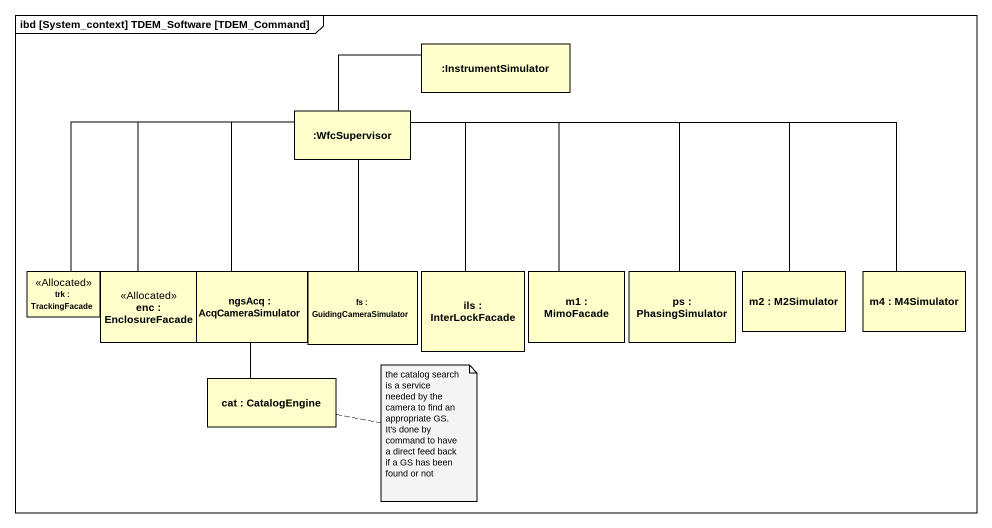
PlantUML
@startuml
mainframe ibd [System_context] TDEM_Software [TDEM_Command]
rectangle ":InstrumentSimulator" as InstrumentSimulator
rectangle ":WfcSupervisor" as WfcSupervisor
rectangle "trk : TrackingFacade" as trk <<Allocated>>
rectangle "enc : EnclosureFacade" as enc <<Allocated>>
rectangle "ngsAcq : AcqCameraSimulator" as ngsAcq
rectangle "fs : GuidingCameraSimulator" as fs
rectangle "ils : InterLockFacade" as ils
rectangle "m1 : MimoFacade" as m1
rectangle "ps : PhasingSimulator" as ps
rectangle "m2 : M2Simulator" as m2
rectangle "m4 : M4Simulator" as m4
rectangle "cat : CatalogEngine" as cat
InstrumentSimulator -left- WfcSupervisor
WfcSupervisor -left- trk
WfcSupervisor -- enc
WfcSupervisor -- ngsAcq
WfcSupervisor -- fs
WfcSupervisor -- ils
WfcSupervisor -- m1
WfcSupervisor -right- ps
WfcSupervisor -right- m2
WfcSupervisor -right- m4
ngsAcq -- cat
note right of cat
  the catalog search is a service needed by the camera to find an appropriate GS.
  It's done by command to have a direct feed back if a GS has been found or not
end note
@enduml
